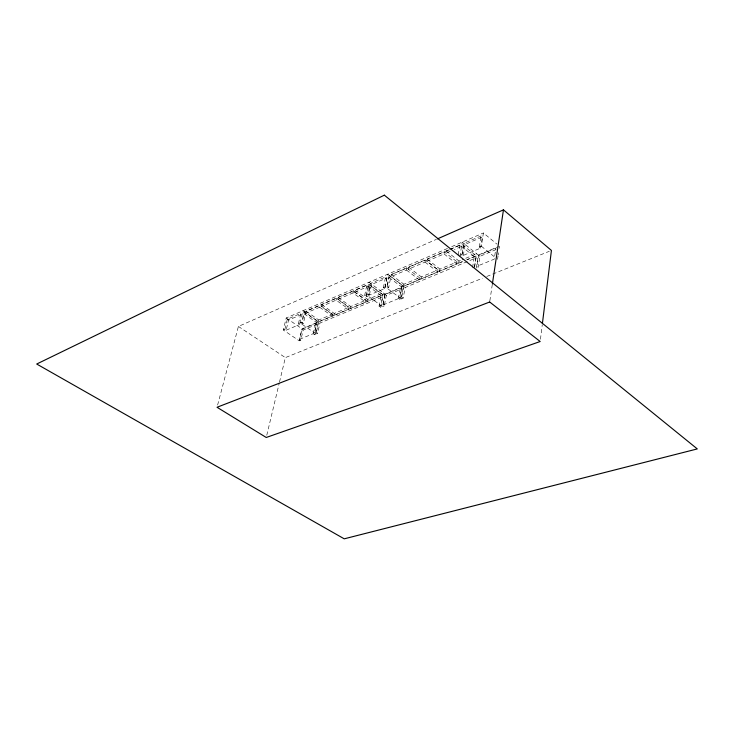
<?xml version="1.0" encoding="UTF-8"?>
<svg xmlns="http://www.w3.org/2000/svg" width="734" height="734" viewBox="0 0 734 734"><rect width="100%" height="100%" fill="white"/><g stroke="black" fill="none" stroke-linecap="round" stroke-linejoin="round"><path stroke-width="0.55" stroke-dasharray="3.67 2.75" d="M540.463 339.264L542.27 324.648M497.533 259.368L498.028 256.074M498.184 254.973L498.514 252.78M499.166 248.386L499.496 246.193M489.844 300.876L492.367 284.021M480.586 248.11L482.339 237.009L481.054 235.953L463.833 243.349L462.007 254.377L463.301 255.404L480.586 248.11L479.293 247.055L481.33 246.193L483.412 232.981L496.955 244.11M496.138 249.56L479.935 256.322L478.201 267.304L476.935 266.286L478.669 255.304L495.89 248.101L494.23 259.166L476.935 266.286M474.522 266.772L476.605 253.716M474.412 267.837L475.981 257.964L459.888 245.046L450.52 249.074M479.293 247.055L481.054 235.953M476.219 268.121L478.284 255.065L462.209 242.119L459.759 257.423M472.54 267.589L474.632 254.542L462.154 259.781M461.925 255.487L463.576 245.578L454.318 249.542M463.301 255.404L465.127 244.385L482.339 237.009M439.593 271.14L439.96 269.094L457.099 261.9L456.759 263.956L439.593 271.14L426.913 261.276L427.289 259.23L444.428 251.872L458.686 263.148L459.034 261.084L461.108 260.212M458.227 254.955L459.888 245.046M449.474 249.698L446.355 251.037L445.997 253.111L450.153 251.322M406.847 268.011L406.462 270.039L389.048 277.498L386.928 288.15L388.736 287.389L391.25 274.709L406.847 268.011L420.967 278.938L437.712 271.929L438.07 269.883L425.408 260.038L408.682 267.222L408.297 269.259L425.032 262.084L425.408 260.038M426.913 261.276L444.061 253.936L444.428 251.872M389.048 277.498L401.7 286.994L419.132 279.7L419.499 277.681L403.883 284.232L401.461 296.866L399.663 297.609L402.085 284.985M420.967 278.938L421.344 276.901L438.07 269.883M382.992 304.968L385.084 294.435L400.333 288.058L401.59 289.003L386.341 295.362L384.249 305.894L382.992 304.968L398.287 298.665L399.553 299.61L403.149 298.123L405.177 287.508L475.981 257.964M398.287 298.665L400.333 288.058M399.553 299.61L401.59 289.003M383.313 292.866L380.808 305.381L379.056 306.106L380.735 307.335L384.249 305.894M380.735 307.335L382.845 296.82L366.835 285.031L304.059 312.005L301.646 322.235L298.444 323.584L299.72 324.465L302.922 310.757L318.776 321.804L316.024 333.915L300.05 322.905M368.138 294.095L369.431 295.04L384.708 288.59L386.836 277.947L385.552 276.984L370.331 283.526L368.138 294.095L364.633 295.582L366.349 296.83L368.101 296.086L370.285 285.535L382.919 294.857L367.33 301.38L354.715 292.205L355.146 290.224L368.954 284.287L381.57 293.6L379.056 306.106M384.708 288.59L383.414 287.627L387.02 286.104L389.139 275.443L449.483 249.514M383.414 287.627L385.552 276.984M367.33 301.38L367.734 299.399L381.57 293.6M369.431 295.04L371.606 284.471L386.836 277.947M364.633 295.582L366.835 285.031M366.349 296.83L368.954 284.287M365.615 302.096L366.027 300.123L353.43 290.958L338.236 297.481L337.796 299.454L350.384 308.473L365.615 302.096L353.008 292.939L337.796 299.454M350.384 308.473L350.806 306.509L366.027 300.123M348.714 309.17L349.136 307.207L336.567 298.206L321.712 304.582L321.272 306.537L333.823 315.4L348.714 309.17L336.126 300.169L321.272 306.537M353.008 292.939L353.43 290.958M333.823 315.4L334.254 313.455L349.136 307.207M304.151 313.868L316.675 322.575L332.19 316.088L332.621 314.143L320.079 305.28L306.206 311.244L303.353 323.4L301.747 324.079L304.151 313.868L319.639 307.234L320.079 305.28M336.126 300.169L336.567 298.206M317.116 320.648L314.354 332.759L315.959 332.098L318.721 319.978L332.621 314.143M299.536 339.319L313.17 333.704L314.418 334.566L316.749 324.4L315.501 323.529L301.913 329.208L299.536 339.319L300.793 340.172L303.16 330.061L316.749 324.4M314.418 334.566L317.629 333.254L319.941 323.061L382.845 296.82M313.17 333.704L315.501 323.529M447.529 248.441L286.223 317.95L283.287 329.997L299.224 340.815L302.041 328.804L462.539 261.653M298.444 323.584L300.867 313.372L302.133 314.253L288.581 320.07L286.122 330.199L284.856 329.337L283.287 329.997M266.772 435.262L279.25 383.13M279.507 382.019L285.352 357.614L482.522 278.204M284.856 329.337L287.315 319.198L300.867 313.372M217.613 405.058L238.412 326.437L436.409 239.339M451.722 246.633L483.412 232.981M450.511 249.257L461.952 244.339L476.274 255.79L467.017 259.662M354.715 292.205L370.285 285.535M460.016 255.212L462.007 254.377M286.122 330.199L299.72 324.465M458.686 263.148L462.851 261.405M466.741 259.9L498.487 246.615M299.224 340.815L300.793 340.172M486.761 276.489L549.307 251.303M238.412 326.437L285.352 357.614M286.223 317.95L302.041 328.804M287.315 319.198L288.581 320.07M301.913 329.208L303.16 330.061M301.646 322.235L303.353 323.4M315.959 332.098L317.629 333.254M304.059 312.005L319.941 323.061M306.206 311.244L318.721 319.978M321.712 304.582L334.254 313.455M319.639 307.234L332.19 316.088M338.236 297.481L350.806 306.509M355.146 290.224L367.734 299.399M370.331 283.526L371.606 284.471M385.084 294.435L386.341 295.362M387.02 286.104L388.736 287.389M401.461 296.866L403.149 298.123M391.25 274.709L403.883 284.232M389.139 275.443L405.177 287.508M406.462 270.039L419.132 279.7M408.682 267.222L421.344 276.901M425.032 262.084L437.712 271.929M427.289 259.23L439.96 269.094M444.061 253.936L456.759 263.956M446.355 251.037L459.034 261.084M463.833 243.349L465.127 244.385M478.669 255.304L479.935 256.322M481.33 246.193L494.12 256.588M403.764 286.242L401.351 298.866L385.212 286.866L387.745 274.204L403.764 286.242M384.992 294.105L382.497 306.61L366.385 294.839L369 282.278L384.992 294.105"/><path stroke-width="1.1" d="M542.408 323.52L551.427 250.45L503.46 209.851L437.455 238.88M492.367 284.021L503.46 209.851M384.341 195.171L36.7 364.027L344.228 538.829L697.3 448.924L384.341 195.171M489.679 302.004L217.025 407.269L266.24 437.482L540.187 341.512L489.679 302.004"/></g></svg>
